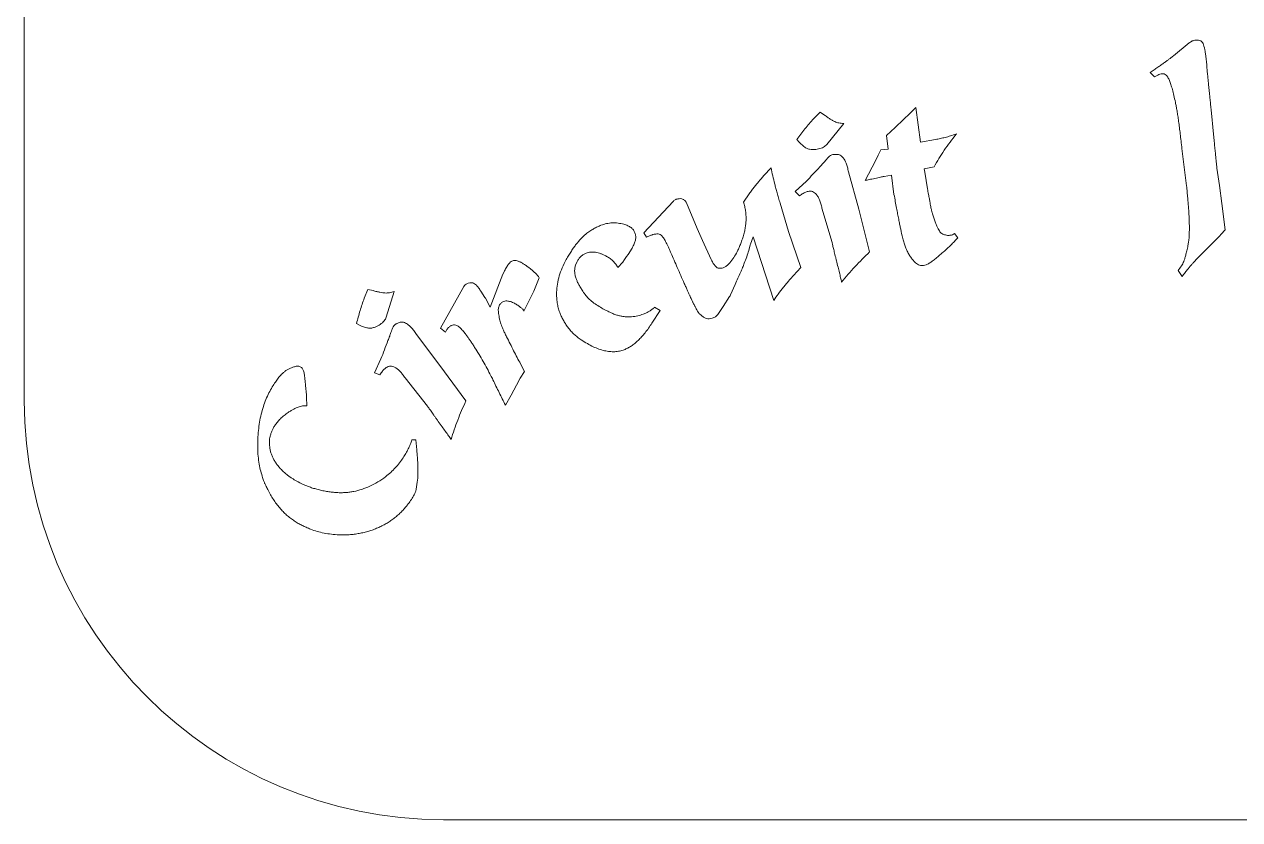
# Model space of a CAD drawing. Header units: millimetres. Extents: x -30 to 30, y -30 to 30.
# Drawn here: x -30 to -6.81, y -30 to -14.82 of the extents above; entities that cross this region are included whole.
import ezdxf

# ---------------------------------------------------------------- set-up
doc = ezdxf.new("R2010")
doc.units = ezdxf.units.MM

msp = doc.modelspace()

# ---------------------------------------------------------------- linework, layer by layer
at = {"color": 7, "linetype": 'Continuous', "lineweight": 15}
for p, q in [((-30, 22), (-30, -22)), ((-8.068, -15.419), (-7.772, -15.176)), ((-8.434, -15.825), (-8.516, -15.741)), ((-8.42, -15.819), (-8.434, -15.825)), ((-8.369, -15.79), (-8.42, -15.819)), ((-13.103, -16.52), (-12.984, -16.409)), ((-12.984, -16.409), (-12.9, -17.071)), ((-14.938, -16.622), (-14.813, -16.495)), ((-14.813, -16.495), (-14.729, -16.551)), ((-13.383, -16.789), (-13.221, -16.634)), ((-13.221, -16.634), (-13.103, -16.52)), ((-14.36, -16.714), (-14.685, -17.112)), ((-13.545, -16.944), (-13.383, -16.789)), ((-15.215, -17.069), (-15.255, -17.018)), ((-13.512, -17.202), (-13.545, -16.944)), ((-12.9, -17.071), (-12.608, -17.018)), ((-13.758, -17.424), (-13.708, -17.318)), ((-13.708, -17.318), (-13.657, -17.215)), ((-13.657, -17.215), (-13.512, -17.202)), ((-7.82, -17.9), (-7.908, -17.193)), ((-13.954, -17.8), (-13.758, -17.424)), ((-12.637, -17.539), (-12.825, -17.578)), ((-12.825, -17.578), (-12.813, -17.64)), ((-7.241, -17.563), (-7.191, -17.898)), ((-15.289, -18.014), (-15.072, -17.815)), ((-14.27, -17.636), (-14.075, -18.349)), ((-13.453, -17.698), (-13.592, -17.723)), ((-13.403, -18.069), (-13.453, -17.698)), ((-12.813, -17.64), (-12.764, -17.962)), ((-16.274, -18.213), (-16.168, -18.057)), ((-15.205, -18.093), (-15.289, -18.014)), ((-15.169, -18.066), (-15.205, -18.093)), ((-7.191, -17.898), (-7.146, -18.243)), ((-18.177, -18.799), (-17.62, -18.204)), ((-17.365, -18.228), (-17.161, -18.72)), ((-15.577, -18.233), (-15.415, -18.776)), ((-7.146, -18.243), (-7.08, -18.745)), ((-14.585, -18.982), (-14.777, -18.328)), ((-14.075, -18.349), (-13.868, -19.165)), ((-12.677, -18.41), (-12.668, -18.435)), ((-12.668, -18.435), (-12.608, -18.606)), ((-17.161, -18.72), (-17.056, -18.945)), ((-15.415, -18.776), (-15.258, -19.239)), ((-7.08, -18.745), (-7.158, -18.827)), ((-18.128, -18.885), (-18.177, -18.799)), ((-18.098, -18.871), (-18.128, -18.885)), ((-17.056, -18.945), (-16.889, -19.311)), ((-16.143, -19.017), (-16.15, -19.028)), ((-16.09, -18.877), (-16.143, -19.017)), ((-15.699, -20.091), (-16.09, -18.877)), ((-12.25, -18.814), (-12.184, -18.895)), ((-7.191, -18.862), (-7.627, -19.303)), ((-7.158, -18.827), (-7.191, -18.862)), ((-18.478, -19.211), (-18.507, -19.252)), ((-18.402, -19.09), (-18.478, -19.211)), ((-16.15, -19.028), (-16.175, -19.136)), ((-15.258, -19.239), (-15.182, -19.46)), ((-12.488, -19.187), (-12.604, -19.288)), ((-12.46, -19.164), (-12.488, -19.187)), ((-19.451, -19.349), (-19.483, -19.42)), ((-18.58, -19.357), (-18.67, -19.464)), ((-18.548, -19.311), (-18.58, -19.357)), ((-18.507, -19.252), (-18.548, -19.311)), ((-15.182, -19.46), (-15.322, -19.611)), ((-21.108, -20.218), (-20.866, -19.59)), ((-20.866, -19.59), (-20.845, -19.542)), ((-20.172, -19.658), (-20.225, -19.788)), ((-7.904, -19.631), (-7.981, -19.519)), ((-23.511, -20.046), (-23.442, -19.882)), ((-23.442, -19.882), (-23.345, -19.903)), ((-22.94, -19.917), (-23.095, -20.408)), ((-22.06, -20.622), (-21.61, -19.821)), ((-21.287, -19.914), (-21.211, -20.034)), ((-20.279, -19.912), (-20.464, -20.296)), ((-20.225, -19.788), (-20.279, -19.912)), ((-16.434, -19.785), (-16.523, -19.984)), ((-21.211, -20.034), (-21.198, -20.049)), ((-21.198, -20.049), (-21.108, -20.218)), ((-16.541, -20.017), (-16.661, -20.205)), ((-16.531, -20.005), (-16.541, -20.017)), ((-16.523, -19.984), (-16.531, -20.005)), ((-17.868, -20.285), (-18.022, -20.523)), ((-17.971, -20.22), (-17.868, -20.285)), ((-16.661, -20.205), (-16.764, -20.356)), ((-23.602, -20.565), (-23.659, -20.531)), ((-21.961, -20.695), (-22.06, -20.622)), ((-22.515, -20.74), (-22.067, -21.329)), ((-21.935, -20.646), (-21.961, -20.695)), ((-23.32, -21.469), (-23.193, -21.204)), ((-22.067, -21.329), (-21.574, -22.009)), ((-20.529, -21.301), (-20.457, -21.444)), ((-23.213, -21.511), (-23.32, -21.469)), ((-23.19, -21.473), (-23.213, -21.511)), ((-22.307, -22.106), (-22.729, -21.57)), ((-20.457, -21.444), (-20.534, -21.575)), ((-20.605, -21.708), (-20.711, -21.895)), ((-20.534, -21.575), (-20.605, -21.708)), ((-24.613, -21.938), (-24.608, -22.099)), ((-20.711, -21.895), (-20.818, -22.087)), ((-22.602, -22.752), (-22.526, -22.753)), ((-22.526, -22.753), (-22.51, -22.943)), ((-22, -30), (22, -30))]:
    msp.add_line(p, q, dxfattribs=at)
msp.add_arc((-22, -22), 8, 180, 270, dxfattribs=at)
for points, knots in [([(-7.772, -15.176), (-7.761, -15.169), (-7.741, -15.155), (-7.711, -15.138), (-7.68, -15.127), (-7.659, -15.124), (-7.649, -15.122)], [0, 0, 0, 0, 0.281907, 0.537747, 0.775744, 1, 1, 1, 1]), ([(-7.649, -15.122), (-7.631, -15.121), (-7.596, -15.119), (-7.549, -15.135), (-7.513, -15.167), (-7.493, -15.214), (-7.479, -15.268), (-7.467, -15.329), (-7.455, -15.396), (-7.45, -15.444), (-7.447, -15.468)], [0, 0, 0, 0, 0.12144, 0.223845, 0.321089, 0.428425, 0.551541, 0.687344, 0.836831, 1, 1, 1, 1]), ([(-8.516, -15.741), (-8.491, -15.724), (-8.441, -15.69), (-8.369, -15.641), (-8.304, -15.596), (-8.245, -15.553), (-8.192, -15.515), (-8.145, -15.48), (-8.104, -15.448), (-8.079, -15.428), (-8.068, -15.419)], [0, 0, 0, 0, 0.169455, 0.325979, 0.470252, 0.601314, 0.720421, 0.826349, 0.919151, 1, 1, 1, 1]), ([(-7.447, -15.468), (-7.443, -15.505), (-7.435, -15.576), (-7.428, -15.68), (-7.419, -15.778), (-7.413, -15.842), (-7.409, -15.873)], [0, 0, 0, 0, 0.2730957, 0.5293926, 0.7694797, 1, 1, 1, 1]), ([(-8.284, -15.763), (-8.299, -15.766), (-8.329, -15.77), (-8.356, -15.784), (-8.369, -15.79)], [0, 0, 0, 0, 0.499425, 1, 1, 1, 1]), ([(-7.908, -17.193), (-7.914, -17.144), (-7.924, -17.051), (-7.94, -16.916), (-7.954, -16.791), (-7.971, -16.676), (-7.985, -16.57), (-8.001, -16.475), (-8.016, -16.389), (-8.036, -16.291), (-8.06, -16.184), (-8.088, -16.07), (-8.116, -15.974), (-8.145, -15.896), (-8.172, -15.834), (-8.205, -15.792), (-8.243, -15.764), (-8.271, -15.763), (-8.284, -15.763)], [0, 0, 0, 0, 0.0953491, 0.1846775, 0.2670788, 0.3430978, 0.4130564, 0.4761685, 0.5333054, 0.5836379, 0.6723604, 0.7496172, 0.8146587, 0.8686069, 0.911964, 0.9464357, 0.9742861, 1, 1, 1, 1]), ([(-7.409, -15.873), (-7.408, -15.888), (-7.405, -15.913), (-7.402, -15.939), (-7.401, -15.95)], [0, 0, 0, 0, 0.572228, 1, 1, 1, 1]), ([(-7.401, -15.95), (-7.399, -15.97), (-7.395, -16.014), (-7.387, -16.085), (-7.379, -16.166), (-7.37, -16.258), (-7.359, -16.361), (-7.348, -16.475), (-7.337, -16.6), (-7.323, -16.732), (-7.311, -16.865), (-7.298, -16.992), (-7.287, -17.11), (-7.275, -17.219), (-7.265, -17.318), (-7.257, -17.408), (-7.248, -17.489), (-7.243, -17.539), (-7.241, -17.563)], [0, 0, 0, 0, 0.0372788, 0.0811291, 0.1315103, 0.1888685, 0.2527983, 0.3232588, 0.4006567, 0.4846253, 0.5689998, 0.6476543, 0.7209552, 0.788171, 0.8496261, 0.9053217, 0.9557441, 1, 1, 1, 1]), ([(-15.255, -17.018), (-15.205, -16.949), (-15.106, -16.812), (-14.994, -16.685), (-14.938, -16.622)], [0, 0, 0, 0, 0.50458, 1, 1, 1, 1]), ([(-14.729, -16.551), (-14.71, -16.565), (-14.673, -16.592), (-14.622, -16.628), (-14.576, -16.656), (-14.536, -16.678), (-14.496, -16.693), (-14.454, -16.703), (-14.409, -16.711), (-14.377, -16.713), (-14.36, -16.714)], [0, 0, 0, 0, 0.176706, 0.330137, 0.458287, 0.565149, 0.663113, 0.767332, 0.879363, 1, 1, 1, 1]), ([(-12.213, -16.913), (-12.253, -16.964), (-12.333, -17.066), (-12.444, -17.223), (-12.546, -17.379), (-12.607, -17.486), (-12.637, -17.539)], [0, 0, 0, 0, 0.259096, 0.512847, 0.759253, 1, 1, 1, 1]), ([(-12.608, -17.018), (-12.578, -17.012), (-12.518, -17), (-12.423, -16.978), (-12.321, -16.95), (-12.251, -16.926), (-12.213, -16.913)], [0, 0, 0, 0, 0.219445, 0.4536, 0.710583, 1, 1, 1, 1]), ([(-14.843, -17.199), (-14.86, -17.202), (-14.896, -17.209), (-14.954, -17.213), (-15.016, -17.208), (-15.067, -17.189), (-15.106, -17.164), (-15.139, -17.138), (-15.176, -17.106), (-15.202, -17.082), (-15.215, -17.069)], [0, 0, 0, 0, 0.12017, 0.264457, 0.415591, 0.565769, 0.649623, 0.748983, 0.865676, 1, 1, 1, 1]), ([(-14.685, -17.112), (-14.694, -17.122), (-14.713, -17.143), (-14.749, -17.167), (-14.793, -17.186), (-14.826, -17.195), (-14.843, -17.199)], [0, 0, 0, 0, 0.216095, 0.448473, 0.707645, 1, 1, 1, 1]), ([(-15.072, -17.815), (-15.032, -17.77), (-14.948, -17.678), (-14.843, -17.566), (-14.762, -17.48), (-14.715, -17.427), (-14.679, -17.386), (-14.661, -17.362), (-14.653, -17.353)], [0, 0, 0, 0, 0.29169, 0.597515, 0.740696, 0.855511, 0.941924, 1, 1, 1, 1]), ([(-14.653, -17.353), (-14.641, -17.342), (-14.616, -17.321), (-14.585, -17.311), (-14.57, -17.307)], [0, 0, 0, 0, 0.521178, 1, 1, 1, 1]), ([(-14.57, -17.307), (-14.567, -17.306), (-14.558, -17.305), (-14.542, -17.304), (-14.519, -17.303), (-14.491, -17.302), (-14.459, -17.305), (-14.427, -17.319), (-14.397, -17.34), (-14.368, -17.372), (-14.34, -17.416), (-14.315, -17.476), (-14.291, -17.55), (-14.277, -17.606), (-14.27, -17.636)], [0, 0, 0, 0, 0.019701, 0.052352, 0.096635, 0.155234, 0.219502, 0.284296, 0.356183, 0.43816, 0.537111, 0.663614, 0.817175, 1, 1, 1, 1]), ([(-15.967, -17.802), (-15.932, -17.76), (-15.861, -17.677), (-15.786, -17.599), (-15.749, -17.56)], [0, 0, 0, 0, 0.503356, 1, 1, 1, 1]), ([(-15.749, -17.56), (-15.738, -17.611), (-15.717, -17.714), (-15.685, -17.844), (-15.656, -17.953), (-15.632, -18.041), (-15.606, -18.135), (-15.587, -18.2), (-15.577, -18.233)], [0, 0, 0, 0, 0.2228105, 0.4547304, 0.5777344, 0.7090807, 0.8503583, 1, 1, 1, 1]), ([(-16.168, -18.057), (-16.15, -18.033), (-16.115, -17.987), (-16.065, -17.92), (-16.015, -17.859), (-15.983, -17.82), (-15.967, -17.802)], [0, 0, 0, 0, 0.273437, 0.532209, 0.772774, 1, 1, 1, 1]), ([(-13.592, -17.723), (-13.603, -17.725), (-13.626, -17.729), (-13.666, -17.737), (-13.713, -17.748), (-13.767, -17.76), (-13.821, -17.772), (-13.872, -17.783), (-13.915, -17.792), (-13.942, -17.797), (-13.954, -17.8)], [0, 0, 0, 0, 0.085427, 0.194657, 0.326324, 0.481807, 0.639033, 0.777679, 0.898121, 1, 1, 1, 1]), ([(-15.042, -18.009), (-15.063, -18.015), (-15.107, -18.029), (-15.147, -18.053), (-15.169, -18.066)], [0, 0, 0, 0, 0.4604773, 1, 1, 1, 1]), ([(-14.777, -18.328), (-14.784, -18.3), (-14.797, -18.248), (-14.822, -18.176), (-14.85, -18.116), (-14.882, -18.069), (-14.916, -18.033), (-14.956, -18.012), (-14.999, -18.002), (-15.027, -18.007), (-15.042, -18.009)], [0, 0, 0, 0, 0.188351, 0.352373, 0.493978, 0.615574, 0.71992, 0.812876, 0.90363, 1, 1, 1, 1]), ([(-13.149, -19.151), (-13.158, -19.131), (-13.178, -19.087), (-13.202, -19.013), (-13.228, -18.928), (-13.248, -18.849), (-13.265, -18.775), (-13.279, -18.707), (-13.296, -18.628), (-13.313, -18.538), (-13.334, -18.437), (-13.355, -18.324), (-13.378, -18.2), (-13.394, -18.114), (-13.403, -18.069)], [0, 0, 0, 0, 0.060093, 0.129734, 0.209161, 0.298564, 0.350974, 0.412911, 0.485671, 0.567973, 0.661218, 0.763899, 0.876826, 1, 1, 1, 1]), ([(-12.764, -17.962), (-12.757, -17.996), (-12.746, -18.06), (-12.729, -18.147), (-12.717, -18.218), (-12.706, -18.274), (-12.699, -18.319), (-12.69, -18.355), (-12.684, -18.385), (-12.679, -18.403), (-12.677, -18.41)], [0, 0, 0, 0, 0.230834, 0.426496, 0.583619, 0.704143, 0.79971, 0.879689, 0.94775, 1, 1, 1, 1]), ([(-7.793, -19.041), (-7.788, -19.017), (-7.778, -18.964), (-7.77, -18.876), (-7.766, -18.773), (-7.766, -18.676), (-7.767, -18.589), (-7.77, -18.513), (-7.774, -18.43), (-7.78, -18.339), (-7.788, -18.24), (-7.797, -18.134), (-7.808, -18.02), (-7.816, -17.941), (-7.82, -17.9)], [0, 0, 0, 0, 0.06389, 0.140482, 0.231231, 0.335172, 0.394083, 0.460529, 0.532793, 0.612649, 0.698967, 0.792862, 0.892611, 1, 1, 1, 1]), ([(-17.62, -18.204), (-17.614, -18.197), (-17.603, -18.184), (-17.581, -18.169), (-17.557, -18.158), (-17.539, -18.155), (-17.53, -18.153)], [0, 0, 0, 0, 0.256055, 0.498359, 0.744174, 1, 1, 1, 1]), ([(-17.53, -18.153), (-17.513, -18.15), (-17.478, -18.143), (-17.436, -18.157), (-17.405, -18.172), (-17.387, -18.189), (-17.372, -18.206), (-17.367, -18.221), (-17.365, -18.228)], [0, 0, 0, 0, 0.2607381, 0.5225734, 0.6548216, 0.7747834, 0.888371, 1, 1, 1, 1]), ([(-16.559, -19.398), (-16.532, -19.365), (-16.477, -19.299), (-16.42, -19.208), (-16.378, -19.128), (-16.349, -19.058), (-16.318, -18.98), (-16.288, -18.895), (-16.262, -18.807), (-16.243, -18.719), (-16.23, -18.633), (-16.225, -18.549), (-16.227, -18.465), (-16.235, -18.381), (-16.251, -18.296), (-16.266, -18.241), (-16.274, -18.213)], [0, 0, 0, 0, 0.100839, 0.201238, 0.254568, 0.314259, 0.380205, 0.4525, 0.526314, 0.597704, 0.665599, 0.731828, 0.797455, 0.86336, 0.931171, 1, 1, 1, 1]), ([(-19.284, -18.823), (-19.259, -18.804), (-19.21, -18.769), (-19.137, -18.723), (-19.066, -18.684), (-19.018, -18.665), (-18.995, -18.656)], [0, 0, 0, 0, 0.280453, 0.53953, 0.778877, 1, 1, 1, 1]), ([(-18.995, -18.656), (-18.96, -18.644), (-18.89, -18.62), (-18.779, -18.608), (-18.668, -18.611), (-18.595, -18.628), (-18.559, -18.637)], [0, 0, 0, 0, 0.251175, 0.498257, 0.745191, 1, 1, 1, 1]), ([(-18.559, -18.637), (-18.533, -18.645), (-18.484, -18.66), (-18.422, -18.696), (-18.373, -18.743), (-18.355, -18.781), (-18.346, -18.8)], [0, 0, 0, 0, 0.288817, 0.545109, 0.774904, 1, 1, 1, 1]), ([(-12.608, -18.606), (-12.6, -18.627), (-12.586, -18.667), (-12.562, -18.719), (-12.54, -18.761), (-12.516, -18.793), (-12.488, -18.815), (-12.457, -18.831), (-12.422, -18.842), (-12.396, -18.846), (-12.383, -18.848)], [0, 0, 0, 0, 0.193091, 0.354562, 0.486982, 0.593013, 0.686843, 0.783343, 0.886866, 1, 1, 1, 1]), ([(-19.657, -19.31), (-19.641, -19.281), (-19.61, -19.226), (-19.562, -19.149), (-19.515, -19.079), (-19.455, -18.999), (-19.381, -18.912), (-19.315, -18.851), (-19.284, -18.823)], [0, 0, 0, 0, 0.159411, 0.306668, 0.442534, 0.567304, 0.793787, 1, 1, 1, 1]), ([(-18.346, -18.8), (-18.34, -18.822), (-18.327, -18.867), (-18.334, -18.94), (-18.358, -19.016), (-18.387, -19.064), (-18.402, -19.09)], [0, 0, 0, 0, 0.22138, 0.451062, 0.70683, 1, 1, 1, 1]), ([(-18.005, -18.834), (-18.01, -18.836), (-18.022, -18.84), (-18.043, -18.846), (-18.068, -18.859), (-18.087, -18.866), (-18.098, -18.871)], [0, 0, 0, 0, 0.160406, 0.3833, 0.663542, 1, 1, 1, 1]), ([(-17.242, -20.126), (-17.245, -20.12), (-17.251, -20.106), (-17.263, -20.082), (-17.278, -20.05), (-17.297, -20.009), (-17.318, -19.959), (-17.345, -19.902), (-17.373, -19.837), (-17.417, -19.739), (-17.472, -19.614), (-17.537, -19.466), (-17.6, -19.323), (-17.649, -19.207), (-17.687, -19.121), (-17.713, -19.064), (-17.737, -19.013), (-17.76, -18.969), (-17.781, -18.931), (-17.799, -18.9), (-17.817, -18.875), (-17.836, -18.852), (-17.865, -18.831), (-17.906, -18.819), (-17.954, -18.821), (-17.987, -18.829), (-18.005, -18.834)], [0, 0, 0, 0, 0.011571, 0.02874, 0.051327, 0.079713, 0.113904, 0.153307, 0.198512, 0.249692, 0.355442, 0.457464, 0.556308, 0.650876, 0.69515, 0.734933, 0.77058, 0.802122, 0.829196, 0.85224, 0.87077, 0.88557, 0.910115, 0.936253, 0.965465, 1, 1, 1, 1]), ([(-14.402, -19.741), (-14.408, -19.713), (-14.423, -19.653), (-14.445, -19.557), (-14.472, -19.449), (-14.495, -19.352), (-14.515, -19.273), (-14.529, -19.217), (-14.541, -19.166), (-14.553, -19.12), (-14.563, -19.079), (-14.571, -19.042), (-14.579, -19.01), (-14.583, -18.991), (-14.585, -18.982)], [0, 0, 0, 0, 0.1103852, 0.2371905, 0.3791622, 0.5377512, 0.6179686, 0.6920315, 0.759119, 0.8200528, 0.8748339, 0.92264, 0.9644926, 1, 1, 1, 1]), ([(-12.184, -18.895), (-12.206, -18.918), (-12.25, -18.965), (-12.316, -19.034), (-12.386, -19.1), (-12.435, -19.142), (-12.46, -19.164)], [0, 0, 0, 0, 0.251157, 0.498545, 0.744783, 1, 1, 1, 1]), ([(-12.383, -18.848), (-12.372, -18.848), (-12.351, -18.849), (-12.331, -18.847), (-12.322, -18.846)], [0, 0, 0, 0, 0.5645735, 1, 1, 1, 1]), ([(-12.322, -18.846), (-12.311, -18.843), (-12.285, -18.836), (-12.263, -18.822), (-12.25, -18.814)], [0, 0, 0, 0, 0.4479867, 1, 1, 1, 1]), ([(-19.278, -19.187), (-19.296, -19.195), (-19.332, -19.211), (-19.379, -19.248), (-19.42, -19.294), (-19.44, -19.33), (-19.451, -19.349)], [0, 0, 0, 0, 0.24014, 0.481114, 0.732145, 1, 1, 1, 1]), ([(-18.888, -19.249), (-18.907, -19.239), (-18.944, -19.22), (-18.998, -19.198), (-19.05, -19.181), (-19.1, -19.17), (-19.147, -19.166), (-19.193, -19.166), (-19.237, -19.173), (-19.265, -19.182), (-19.278, -19.187)], [0, 0, 0, 0, 0.155961, 0.301449, 0.434308, 0.558699, 0.674422, 0.784733, 0.893265, 1, 1, 1, 1]), ([(-18.67, -19.464), (-18.683, -19.442), (-18.708, -19.398), (-18.76, -19.34), (-18.819, -19.289), (-18.865, -19.262), (-18.888, -19.249)], [0, 0, 0, 0, 0.2468554, 0.4936926, 0.7407671, 1, 1, 1, 1]), ([(-16.175, -19.136), (-16.187, -19.177), (-16.212, -19.259), (-16.243, -19.339), (-16.259, -19.38)], [0, 0, 0, 0, 0.491343, 1, 1, 1, 1]), ([(-13.868, -19.165), (-13.916, -19.21), (-14.011, -19.302), (-14.148, -19.443), (-14.278, -19.59), (-14.36, -19.691), (-14.402, -19.741)], [0, 0, 0, 0, 0.252167, 0.501975, 0.751586, 1, 1, 1, 1]), ([(-12.839, -19.424), (-12.852, -19.425), (-12.878, -19.428), (-12.917, -19.418), (-12.956, -19.399), (-12.996, -19.369), (-13.034, -19.329), (-13.073, -19.279), (-13.113, -19.219), (-13.136, -19.175), (-13.149, -19.151)], [0, 0, 0, 0, 0.0874822, 0.1770153, 0.2740286, 0.3848928, 0.5105945, 0.6543338, 0.8172651, 1, 1, 1, 1]), ([(-7.981, -19.519), (-7.959, -19.49), (-7.917, -19.436), (-7.877, -19.359), (-7.852, -19.29), (-7.834, -19.222), (-7.813, -19.137), (-7.8, -19.075), (-7.793, -19.041)], [0, 0, 0, 0, 0.20929, 0.39385, 0.497877, 0.632515, 0.800033, 1, 1, 1, 1]), ([(-20.845, -19.542), (-20.832, -19.516), (-20.807, -19.469), (-20.767, -19.409), (-20.731, -19.364), (-20.704, -19.345), (-20.693, -19.338)], [0, 0, 0, 0, 0.341074, 0.619845, 0.83734, 1, 1, 1, 1]), ([(-20.693, -19.338), (-20.683, -19.334), (-20.664, -19.327), (-20.63, -19.326), (-20.592, -19.336), (-20.548, -19.351), (-20.501, -19.375), (-20.448, -19.406), (-20.392, -19.447), (-20.353, -19.478), (-20.332, -19.493)], [0, 0, 0, 0, 0.071203, 0.152244, 0.246579, 0.358243, 0.488612, 0.637483, 0.80824, 1, 1, 1, 1]), ([(-19.841, -19.932), (-19.837, -19.88), (-19.829, -19.776), (-19.792, -19.62), (-19.736, -19.463), (-19.684, -19.362), (-19.657, -19.31)], [0, 0, 0, 0, 0.236602, 0.479181, 0.732558, 1, 1, 1, 1]), ([(-19.483, -19.42), (-19.488, -19.441), (-19.497, -19.484), (-19.498, -19.552), (-19.487, -19.622), (-19.472, -19.668), (-19.464, -19.691)], [0, 0, 0, 0, 0.236116, 0.477889, 0.729724, 1, 1, 1, 1]), ([(-16.889, -19.311), (-16.885, -19.32), (-16.876, -19.338), (-16.861, -19.368), (-16.835, -19.404), (-16.808, -19.439), (-16.776, -19.467), (-16.742, -19.477), (-16.703, -19.477), (-16.677, -19.471), (-16.663, -19.467)], [0, 0, 0, 0, 0.092995, 0.19463, 0.327223, 0.520446, 0.627241, 0.7357, 0.857905, 1, 1, 1, 1]), ([(-16.663, -19.467), (-16.644, -19.46), (-16.605, -19.444), (-16.575, -19.414), (-16.559, -19.398)], [0, 0, 0, 0, 0.460205, 1, 1, 1, 1]), ([(-16.259, -19.38), (-16.27, -19.408), (-16.294, -19.467), (-16.334, -19.562), (-16.382, -19.669), (-16.416, -19.745), (-16.434, -19.785)], [0, 0, 0, 0, 0.200574, 0.433216, 0.700537, 1, 1, 1, 1]), ([(-12.604, -19.288), (-12.627, -19.306), (-12.668, -19.339), (-12.729, -19.38), (-12.785, -19.409), (-12.822, -19.419), (-12.839, -19.424)], [0, 0, 0, 0, 0.313034, 0.581613, 0.810563, 1, 1, 1, 1]), ([(-7.722, -19.406), (-7.733, -19.418), (-7.758, -19.446), (-7.797, -19.497), (-7.849, -19.559), (-7.885, -19.606), (-7.904, -19.631)], [0, 0, 0, 0, 0.166374, 0.388478, 0.667181, 1, 1, 1, 1]), ([(-7.627, -19.303), (-7.645, -19.322), (-7.678, -19.355), (-7.709, -19.39), (-7.722, -19.406)], [0, 0, 0, 0, 0.564792, 1, 1, 1, 1]), ([(-20.332, -19.493), (-20.303, -19.517), (-20.243, -19.566), (-20.196, -19.627), (-20.172, -19.658)], [0, 0, 0, 0, 0.492355, 1, 1, 1, 1]), ([(-19.464, -19.691), (-19.456, -19.71), (-19.44, -19.75), (-19.405, -19.811), (-19.363, -19.881), (-19.313, -19.957), (-19.251, -20.035), (-19.173, -20.107), (-19.082, -20.176), (-19.015, -20.215), (-18.98, -20.235)], [0, 0, 0, 0, 0.080409, 0.17546, 0.284292, 0.408531, 0.542482, 0.684565, 0.836903, 1, 1, 1, 1]), ([(-15.322, -19.611), (-15.337, -19.628), (-15.368, -19.663), (-15.414, -19.718), (-15.463, -19.777), (-15.53, -19.86), (-15.61, -19.964), (-15.67, -20.049), (-15.699, -20.091)], [0, 0, 0, 0, 0.1105234, 0.2280945, 0.3542622, 0.4875213, 0.7524, 1, 1, 1, 1]), ([(-23.345, -19.903), (-23.321, -19.909), (-23.277, -19.921), (-23.216, -19.934), (-23.163, -19.943), (-23.118, -19.949), (-23.075, -19.948), (-23.032, -19.943), (-22.986, -19.933), (-22.956, -19.922), (-22.94, -19.917)], [0, 0, 0, 0, 0.1763562, 0.328377, 0.4565936, 0.5626595, 0.6601564, 0.7664027, 0.8776857, 1, 1, 1, 1]), ([(-21.61, -19.821), (-21.602, -19.811), (-21.586, -19.791), (-21.564, -19.778), (-21.552, -19.772)], [0, 0, 0, 0, 0.48947, 1, 1, 1, 1]), ([(-21.552, -19.772), (-21.535, -19.765), (-21.5, -19.752), (-21.449, -19.753), (-21.404, -19.77), (-21.368, -19.805), (-21.327, -19.852), (-21.301, -19.892), (-21.287, -19.914)], [0, 0, 0, 0, 0.161549, 0.333777, 0.439145, 0.5807, 0.766611, 1, 1, 1, 1]), ([(-19.783, -20.32), (-19.792, -20.29), (-19.813, -20.231), (-19.831, -20.136), (-19.842, -20.036), (-19.842, -19.967), (-19.841, -19.932)], [0, 0, 0, 0, 0.2351373, 0.4778147, 0.7320696, 1, 1, 1, 1]), ([(-23.659, -20.531), (-23.638, -20.449), (-23.597, -20.284), (-23.54, -20.125), (-23.511, -20.046)], [0, 0, 0, 0, 0.503747, 1, 1, 1, 1]), ([(-20.867, -20.117), (-20.875, -20.121), (-20.892, -20.131), (-20.913, -20.15), (-20.929, -20.173), (-20.942, -20.199), (-20.95, -20.229), (-20.955, -20.262), (-20.954, -20.299), (-20.951, -20.325), (-20.95, -20.338)], [0, 0, 0, 0, 0.113371, 0.222077, 0.331898, 0.444791, 0.565986, 0.697369, 0.840495, 1, 1, 1, 1]), ([(-20.793, -20.1), (-20.805, -20.1), (-20.831, -20.101), (-20.855, -20.111), (-20.867, -20.117)], [0, 0, 0, 0, 0.48599, 1, 1, 1, 1]), ([(-20.648, -20.144), (-20.673, -20.132), (-20.719, -20.11), (-20.769, -20.103), (-20.793, -20.1)], [0, 0, 0, 0, 0.526585, 1, 1, 1, 1]), ([(-20.464, -20.296), (-20.472, -20.284), (-20.489, -20.255), (-20.531, -20.219), (-20.584, -20.179), (-20.626, -20.156), (-20.648, -20.144)], [0, 0, 0, 0, 0.184499, 0.410118, 0.681113, 1, 1, 1, 1]), ([(-17.09, -20.367), (-17.102, -20.355), (-17.125, -20.332), (-17.15, -20.298), (-17.169, -20.264), (-17.189, -20.228), (-17.214, -20.181), (-17.232, -20.145), (-17.242, -20.126)], [0, 0, 0, 0, 0.174493, 0.337718, 0.438943, 0.581354, 0.769038, 1, 1, 1, 1]), ([(-23.095, -20.408), (-23.099, -20.421), (-23.108, -20.447), (-23.134, -20.482), (-23.167, -20.517), (-23.195, -20.537), (-23.209, -20.547)], [0, 0, 0, 0, 0.216303, 0.448679, 0.708023, 1, 1, 1, 1]), ([(-20.95, -20.338), (-20.944, -20.374), (-20.932, -20.442), (-20.91, -20.525), (-20.885, -20.591), (-20.861, -20.647), (-20.831, -20.712), (-20.809, -20.758), (-20.797, -20.782)], [0, 0, 0, 0, 0.2306256, 0.4381101, 0.5457503, 0.6762563, 0.8272093, 1, 1, 1, 1]), ([(-19.627, -20.602), (-19.643, -20.579), (-19.676, -20.534), (-19.716, -20.463), (-19.754, -20.393), (-19.773, -20.344), (-19.783, -20.32)], [0, 0, 0, 0, 0.259977, 0.51353, 0.7592, 1, 1, 1, 1]), ([(-18.98, -20.235), (-18.949, -20.252), (-18.891, -20.284), (-18.807, -20.324), (-18.731, -20.356), (-18.662, -20.379), (-18.597, -20.394), (-18.534, -20.401), (-18.471, -20.406), (-18.391, -20.4), (-18.295, -20.386), (-18.223, -20.363), (-18.189, -20.352)], [0, 0, 0, 0, 0.12566, 0.238814, 0.336919, 0.422969, 0.501327, 0.578299, 0.653191, 0.727289, 0.869076, 1, 1, 1, 1]), ([(-18.189, -20.352), (-18.167, -20.343), (-18.126, -20.327), (-18.068, -20.295), (-18.016, -20.261), (-17.985, -20.234), (-17.971, -20.22)], [0, 0, 0, 0, 0.26918, 0.524165, 0.765898, 1, 1, 1, 1]), ([(-16.871, -20.43), (-16.89, -20.435), (-16.929, -20.444), (-16.988, -20.434), (-17.044, -20.41), (-17.074, -20.382), (-17.09, -20.367)], [0, 0, 0, 0, 0.25036, 0.485907, 0.729128, 1, 1, 1, 1]), ([(-16.764, -20.356), (-16.771, -20.364), (-16.785, -20.381), (-16.811, -20.402), (-16.839, -20.42), (-16.86, -20.427), (-16.871, -20.43)], [0, 0, 0, 0, 0.251457, 0.499666, 0.743871, 1, 1, 1, 1]), ([(-23.209, -20.547), (-23.223, -20.556), (-23.255, -20.576), (-23.307, -20.601), (-23.367, -20.619), (-23.421, -20.62), (-23.467, -20.611), (-23.507, -20.601), (-23.553, -20.584), (-23.585, -20.571), (-23.602, -20.565)], [0, 0, 0, 0, 0.120152, 0.265512, 0.417049, 0.566079, 0.649728, 0.749688, 0.865484, 1, 1, 1, 1]), ([(-23.193, -21.204), (-23.172, -21.147), (-23.127, -21.031), (-23.073, -20.887), (-23.029, -20.778), (-23.005, -20.71), (-22.986, -20.66), (-22.978, -20.631), (-22.975, -20.619)], [0, 0, 0, 0, 0.291429, 0.597995, 0.741237, 0.856202, 0.942657, 1, 1, 1, 1]), ([(-22.975, -20.619), (-22.968, -20.604), (-22.953, -20.576), (-22.928, -20.555), (-22.916, -20.545)], [0, 0, 0, 0, 0.524858, 1, 1, 1, 1]), ([(-22.916, -20.545), (-22.914, -20.544), (-22.906, -20.539), (-22.891, -20.532), (-22.87, -20.523), (-22.844, -20.511), (-22.813, -20.502), (-22.778, -20.502), (-22.742, -20.512), (-22.703, -20.531), (-22.661, -20.562), (-22.616, -20.608), (-22.565, -20.668), (-22.533, -20.714), (-22.515, -20.74)], [0, 0, 0, 0, 0.019814, 0.052909, 0.098249, 0.155863, 0.220416, 0.285319, 0.357733, 0.439604, 0.538292, 0.664044, 0.816953, 1, 1, 1, 1]), ([(-21.852, -20.567), (-21.867, -20.577), (-21.899, -20.598), (-21.922, -20.629), (-21.935, -20.646)], [0, 0, 0, 0, 0.459462, 1, 1, 1, 1]), ([(-21.096, -21.526), (-21.144, -21.435), (-21.24, -21.251), (-21.363, -21.052), (-21.446, -20.922), (-21.485, -20.863), (-21.522, -20.809), (-21.557, -20.761), (-21.589, -20.718), (-21.619, -20.681), (-21.647, -20.649), (-21.679, -20.615), (-21.717, -20.583), (-21.763, -20.558), (-21.81, -20.552), (-21.838, -20.562), (-21.852, -20.567)], [0, 0, 0, 0, 0.241856, 0.489047, 0.549428, 0.604771, 0.655808, 0.702562, 0.744751, 0.781984, 0.815041, 0.843995, 0.89224, 0.931643, 0.966042, 1, 1, 1, 1]), ([(-19.37, -20.842), (-19.396, -20.824), (-19.445, -20.791), (-19.512, -20.736), (-19.571, -20.673), (-19.608, -20.627), (-19.627, -20.602)], [0, 0, 0, 0, 0.268119, 0.501687, 0.734355, 1, 1, 1, 1]), ([(-18.022, -20.523), (-18.044, -20.555), (-18.085, -20.618), (-18.151, -20.706), (-18.216, -20.784), (-18.283, -20.852), (-18.349, -20.912), (-18.416, -20.96), (-18.483, -21.001), (-18.529, -21.021), (-18.552, -21.031)], [0, 0, 0, 0, 0.156372, 0.3026382, 0.4397507, 0.5670097, 0.6856798, 0.7966718, 0.9008113, 1, 1, 1, 1]), ([(-20.797, -20.782), (-20.774, -20.828), (-20.729, -20.917), (-20.662, -21.05), (-20.596, -21.178), (-20.551, -21.261), (-20.529, -21.301)], [0, 0, 0, 0, 0.261979, 0.515361, 0.761181, 1, 1, 1, 1]), ([(-18.552, -21.031), (-18.581, -21.04), (-18.64, -21.06), (-18.734, -21.07), (-18.831, -21.068), (-18.932, -21.051), (-19.037, -21.019), (-19.146, -20.974), (-19.258, -20.915), (-19.332, -20.867), (-19.37, -20.842)], [0, 0, 0, 0, 0.1057092, 0.2125307, 0.3231412, 0.4390726, 0.5639318, 0.6981196, 0.8427938, 1, 1, 1, 1]), ([(-25.251, -21.713), (-25.232, -21.685), (-25.196, -21.631), (-25.143, -21.56), (-25.093, -21.502), (-25.045, -21.456), (-24.996, -21.421), (-24.945, -21.391), (-24.888, -21.368), (-24.849, -21.356), (-24.829, -21.35)], [0, 0, 0, 0, 0.180196, 0.335056, 0.46836, 0.579378, 0.680932, 0.783269, 0.889788, 1, 1, 1, 1]), ([(-24.829, -21.35), (-24.819, -21.348), (-24.801, -21.343), (-24.773, -21.344), (-24.746, -21.35), (-24.731, -21.36), (-24.723, -21.364)], [0, 0, 0, 0, 0.268272, 0.514294, 0.755813, 1, 1, 1, 1]), ([(-24.723, -21.364), (-24.715, -21.37), (-24.699, -21.382), (-24.681, -21.406), (-24.669, -21.436), (-24.66, -21.471), (-24.655, -21.514), (-24.647, -21.566), (-24.642, -21.627), (-24.636, -21.672), (-24.634, -21.695)], [0, 0, 0, 0, 0.0824406, 0.1666679, 0.2546586, 0.3549833, 0.4740987, 0.6215373, 0.7966105, 1, 1, 1, 1]), ([(-23.093, -21.372), (-23.11, -21.386), (-23.147, -21.415), (-23.175, -21.453), (-23.19, -21.473)], [0, 0, 0, 0, 0.459445, 1, 1, 1, 1]), ([(-22.729, -21.57), (-22.746, -21.547), (-22.777, -21.503), (-22.827, -21.446), (-22.875, -21.401), (-22.922, -21.368), (-22.968, -21.349), (-23.012, -21.343), (-23.056, -21.35), (-23.08, -21.365), (-23.093, -21.372)], [0, 0, 0, 0, 0.1876208, 0.3522452, 0.4943734, 0.6153142, 0.7207983, 0.8147374, 0.9050587, 1, 1, 1, 1]), ([(-21.057, -21.604), (-21.064, -21.589), (-21.077, -21.563), (-21.091, -21.537), (-21.096, -21.526)], [0, 0, 0, 0, 0.591183, 1, 1, 1, 1]), ([(-25.459, -23.447), (-25.473, -23.404), (-25.5, -23.316), (-25.525, -23.174), (-25.543, -23.022), (-25.548, -22.861), (-25.544, -22.696), (-25.529, -22.534), (-25.506, -22.377), (-25.472, -22.226), (-25.428, -22.083), (-25.378, -21.949), (-25.32, -21.826), (-25.274, -21.75), (-25.251, -21.713)], [0, 0, 0, 0, 0.074768, 0.154165, 0.239349, 0.330679, 0.423815, 0.514344, 0.602566, 0.688988, 0.772462, 0.85202, 0.927415, 1, 1, 1, 1]), ([(-24.634, -21.695), (-24.63, -21.736), (-24.621, -21.817), (-24.615, -21.898), (-24.613, -21.938)], [0, 0, 0, 0, 0.501823, 1, 1, 1, 1]), ([(-20.818, -22.087), (-20.838, -22.047), (-20.877, -21.967), (-20.939, -21.848), (-20.999, -21.727), (-21.037, -21.645), (-21.057, -21.604)], [0, 0, 0, 0, 0.247099, 0.495306, 0.74735, 1, 1, 1, 1]), ([(-21.574, -22.009), (-21.601, -22.069), (-21.655, -22.189), (-21.729, -22.372), (-21.796, -22.556), (-21.836, -22.681), (-21.855, -22.743)], [0, 0, 0, 0, 0.251816, 0.502228, 0.751682, 1, 1, 1, 1]), ([(-24.964, -22.227), (-24.991, -22.246), (-25.042, -22.284), (-25.112, -22.345), (-25.171, -22.408), (-25.203, -22.453), (-25.219, -22.475)], [0, 0, 0, 0, 0.278255, 0.536188, 0.776805, 1, 1, 1, 1]), ([(-24.608, -22.099), (-24.636, -22.1), (-24.692, -22.101), (-24.761, -22.12), (-24.816, -22.142), (-24.861, -22.165), (-24.911, -22.194), (-24.946, -22.215), (-24.964, -22.227)], [0, 0, 0, 0, 0.220391, 0.435472, 0.550351, 0.682537, 0.832595, 1, 1, 1, 1]), ([(-21.855, -22.743), (-21.872, -22.719), (-21.907, -22.669), (-21.964, -22.588), (-22.029, -22.497), (-22.087, -22.417), (-22.134, -22.351), (-22.168, -22.304), (-22.198, -22.261), (-22.225, -22.222), (-22.25, -22.188), (-22.272, -22.157), (-22.29, -22.13), (-22.302, -22.114), (-22.307, -22.106)], [0, 0, 0, 0, 0.110621, 0.236987, 0.379588, 0.537936, 0.618045, 0.692052, 0.759466, 0.819598, 0.874808, 0.922735, 0.964767, 1, 1, 1, 1]), ([(-25.219, -22.475), (-25.23, -22.494), (-25.252, -22.53), (-25.279, -22.587), (-25.299, -22.645), (-25.314, -22.704), (-25.322, -22.765), (-25.323, -22.826), (-25.318, -22.888), (-25.308, -22.95), (-25.291, -23.012), (-25.267, -23.074), (-25.236, -23.134), (-25.2, -23.193), (-25.157, -23.25), (-25.108, -23.307), (-25.052, -23.361), (-25.012, -23.396), (-24.991, -23.413)], [0, 0, 0, 0, 0.061025, 0.119718, 0.176871, 0.233604, 0.290404, 0.347348, 0.405061, 0.464677, 0.52503, 0.586742, 0.649288, 0.714031, 0.780866, 0.850606, 0.923682, 1, 1, 1, 1]), ([(-22.769, -23.091), (-22.752, -23.064), (-22.717, -23.009), (-22.673, -22.925), (-22.634, -22.839), (-22.613, -22.781), (-22.602, -22.752)], [0, 0, 0, 0, 0.256192, 0.509119, 0.755933, 1, 1, 1, 1]), ([(-22.51, -22.943), (-22.506, -22.99), (-22.498, -23.079), (-22.49, -23.202), (-22.487, -23.307), (-22.487, -23.424), (-22.499, -23.565), (-22.518, -23.675), (-22.528, -23.733)], [0, 0, 0, 0, 0.17978, 0.335038, 0.467594, 0.576755, 0.779027, 1, 1, 1, 1]), ([(-23.105, -23.454), (-23.072, -23.428), (-23.007, -23.374), (-22.919, -23.286), (-22.839, -23.192), (-22.792, -23.125), (-22.769, -23.091)], [0, 0, 0, 0, 0.254753, 0.505844, 0.753099, 1, 1, 1, 1]), ([(-24.991, -23.413), (-24.978, -23.424), (-24.946, -23.448), (-24.913, -23.47), (-24.894, -23.482)], [0, 0, 0, 0, 0.424138, 1, 1, 1, 1]), ([(-25.353, -23.701), (-25.36, -23.686), (-25.372, -23.66), (-25.391, -23.625), (-25.403, -23.596), (-25.415, -23.575), (-25.424, -23.552), (-25.435, -23.524), (-25.446, -23.488), (-25.454, -23.461), (-25.459, -23.447)], [0, 0, 0, 0, 0.175404, 0.319781, 0.431025, 0.511235, 0.588502, 0.695982, 0.834372, 1, 1, 1, 1]), ([(-24.894, -23.482), (-24.863, -23.502), (-24.796, -23.543), (-24.707, -23.589), (-24.627, -23.626), (-24.556, -23.651), (-24.478, -23.678), (-24.422, -23.692), (-24.392, -23.7)], [0, 0, 0, 0, 0.202365, 0.425106, 0.548945, 0.6848, 0.835428, 1, 1, 1, 1]), ([(-24.392, -23.7), (-24.362, -23.707), (-24.301, -23.722), (-24.211, -23.738), (-24.122, -23.75), (-24.036, -23.758), (-23.952, -23.76), (-23.869, -23.757), (-23.789, -23.749), (-23.684, -23.733), (-23.554, -23.698), (-23.401, -23.637), (-23.249, -23.556), (-23.154, -23.489), (-23.105, -23.454)], [0, 0, 0, 0, 0.069785, 0.136874, 0.20247, 0.266251, 0.327885, 0.388077, 0.447553, 0.50554, 0.622395, 0.7424, 0.867859, 1, 1, 1, 1]), ([(-24.847, -24.298), (-24.872, -24.28), (-24.923, -24.246), (-24.995, -24.186), (-25.063, -24.12), (-25.128, -24.049), (-25.19, -23.971), (-25.248, -23.887), (-25.303, -23.797), (-25.336, -23.733), (-25.353, -23.701)], [0, 0, 0, 0, 0.115634, 0.233692, 0.353011, 0.474811, 0.599638, 0.728683, 0.861751, 1, 1, 1, 1]), ([(-22.528, -23.733), (-22.542, -23.762), (-22.572, -23.823), (-22.608, -23.879), (-22.627, -23.908)], [0, 0, 0, 0, 0.49036, 1, 1, 1, 1]), ([(-22.701, -24.007), (-22.719, -24.03), (-22.756, -24.075), (-22.817, -24.138), (-22.881, -24.197), (-22.949, -24.252), (-23.02, -24.303), (-23.095, -24.35), (-23.174, -24.392), (-23.256, -24.431), (-23.34, -24.466), (-23.428, -24.495), (-23.517, -24.519), (-23.609, -24.538), (-23.702, -24.552), (-23.798, -24.562), (-23.896, -24.566), (-23.963, -24.564), (-23.996, -24.564)], [0, 0, 0, 0, 0.060237, 0.119633, 0.179376, 0.238749, 0.298635, 0.358889, 0.419895, 0.481895, 0.544274, 0.607095, 0.670177, 0.733845, 0.798723, 0.864494, 0.931371, 1, 1, 1, 1]), ([(-22.627, -23.908), (-22.633, -23.918), (-22.645, -23.937), (-22.667, -23.962), (-22.686, -23.986), (-22.696, -24.001), (-22.701, -24.007)], [0, 0, 0, 0, 0.266199, 0.555926, 0.81551, 1, 1, 1, 1]), ([(-24.537, -24.456), (-24.565, -24.444), (-24.62, -24.422), (-24.699, -24.385), (-24.774, -24.344), (-24.822, -24.313), (-24.847, -24.298)], [0, 0, 0, 0, 0.267032, 0.509893, 0.746929, 1, 1, 1, 1]), ([(-23.996, -24.564), (-24.044, -24.561), (-24.139, -24.554), (-24.278, -24.532), (-24.411, -24.5), (-24.495, -24.471), (-24.537, -24.456)], [0, 0, 0, 0, 0.262396, 0.51624, 0.760969, 1, 1, 1, 1])]:
    msp.add_open_spline(points, degree=3, knots=knots, dxfattribs=at)

doc.saveas('drawing.dxf')
